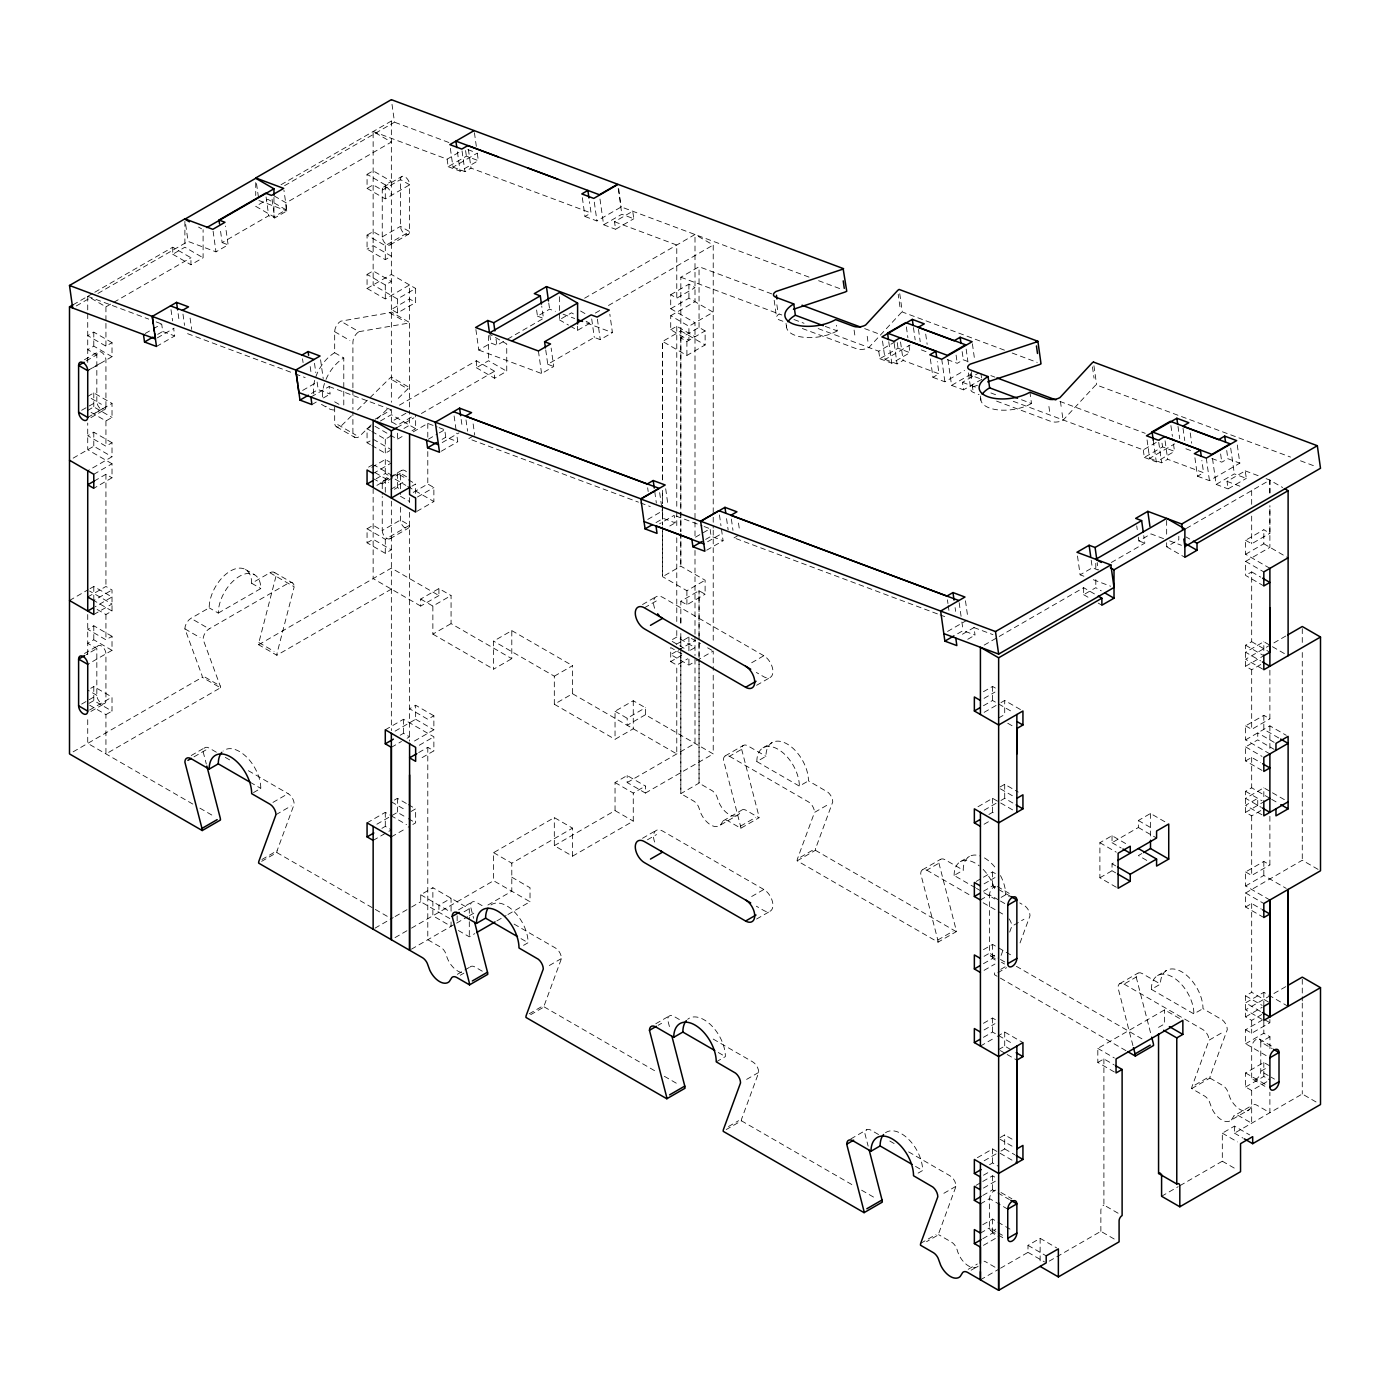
<?xml version="1.0" encoding="UTF-8"?>
<svg xmlns="http://www.w3.org/2000/svg" width="1390" height="1390" viewBox="0 0 1390 1390"><rect width="100%" height="100%" fill="white"/><g stroke="black" fill="none" stroke-linecap="round" stroke-linejoin="round"><path stroke-width="0.75" stroke-dasharray="5 3.75" d="M680.839 618.341L680.822 624.84L680.839 601.245L699.048 590.733L705.112 594.225L705.112 580.203L680.822 566.182L662.613 576.694L662.613 527.053L662.613 576.694L686.903 590.715L705.112 580.203M771.763 293.898L699.048 266.724L680.839 277.236L680.822 510.06L680.839 330.924L662.613 341.436L662.613 481.739L662.613 341.436L686.903 355.458L705.13 344.946L705.13 330.924L699.048 327.415L680.822 337.926L686.903 341.436L705.13 330.924M699.048 659.764L699.048 783.126L680.822 793.655L680.822 648.644L680.839 793.655L693.645 801.04A8.583 4.952 60 0 1 698.51 806.669L701.064 813.706A17.184 9.921 60 0 0 720.559 824.965L738.768 814.436L741.339 810.37A8.583 4.952 60 0 1 746.204 810.353L759.01 817.754L740.801 828.266L727.995 820.882A8.583 4.952 60 0 0 723.113 820.882L720.559 824.965M699.048 657.592L699.048 638.114M699.048 635.96L699.048 590.733L699.048 640.286M699.048 327.415L699.048 266.724M1263.823 585.937L1245.596 575.408L1245.596 561.386L1269.887 547.365L1269.887 506.168M1260.782 664.507L1251.678 669.754L1245.596 666.262L1245.596 645.221L1251.678 641.711L1251.678 571.916L1245.596 575.408M1269.887 493.172L1269.887 480.158L1282.64 487.525M391.355 589.117L276.836 655.246L258.627 644.734A8.601 4.969 -60 0 1 258.87 642.58L275.985 576.277A8.583 4.952 -60 0 0 269.903 572.767L251.677 583.279A30.059 17.358 -60 0 0 230.427 571.012A30.059 17.358 -60 0 0 209.178 607.83L190.951 618.341A8.583 4.952 -60 0 0 184.887 628.853L201.984 675.418A8.583 4.952 -60 0 1 202.245 677.278L220.454 687.789L105.935 753.919L105.935 714.599L87.726 704.087L93.79 700.577L112.017 711.107L112.017 697.068L93.79 686.556L90.75 688.311M269.903 572.767L294.193 586.789L277.096 653.091A8.601 4.969 -60 0 0 276.836 655.246M261.65 861.348L276.836 852.574A8.601 4.969 60 0 1 277.096 850.715L294.193 804.167A8.583 4.952 60 0 0 288.112 793.638L247.42 770.147M514.074 924.089L555.427 947.98A8.583 4.952 60 0 1 561.491 958.492L544.394 1005.04A8.583 4.952 60 0 0 544.133 1006.899L530.65 1014.7M826.685 805.383L814.523 812.403L797.426 858.951A8.67 5.004 60 0 0 797.165 860.81L938.059 942.159L956.285 931.648A8.566 4.934 60 0 0 956.025 929.493L938.928 863.19A8.583 4.952 60 0 1 944.991 859.68L963.218 870.192A30.059 17.358 60 0 1 980.593 856.101M797.165 860.81L815.391 850.298A8.67 5.004 60 0 1 815.652 848.439L832.749 801.891A8.583 4.952 60 0 0 827.78 792.126L808.459 780.85A30.059 17.358 60 0 0 787.209 744.032A30.059 17.358 60 0 0 765.942 756.299L756.838 761.564L799.354 786.115L808.459 780.85M713.209 1039.077L752.685 1061.856A8.583 4.952 60 0 1 758.766 1072.385L741.652 1118.933A8.67 5.004 60 0 0 741.409 1120.792L726.223 1129.566M1001.113 955.382L1003.25 949.578M1009.661 932.117L1011.798 926.296L1023.944 919.277M1020.034 942.924L1030.007 915.767A8.583 4.952 60 0 0 1025.056 906.019L1019.773 902.944M908.608 1151.876L949.961 1175.749A8.583 4.952 60 0 1 956.025 1186.278L938.928 1232.826A8.618 4.987 60 0 0 938.667 1234.685L926.522 1241.704M1221.202 1033.17L1209.057 1040.189L1191.96 1086.737A8.618 4.987 60 0 0 1191.699 1088.596L1204.505 1095.998A8.583 4.952 60 0 1 1209.387 1101.627L1211.941 1108.664A17.184 9.921 60 0 0 1231.436 1119.906L1249.645 1109.394L1252.216 1105.311A8.583 4.952 60 0 1 1257.081 1105.311L1269.887 1112.695L1269.887 1092.245M1191.699 1088.596L1209.926 1078.084A8.618 4.987 60 0 1 1210.169 1076.225L1227.283 1029.66A8.583 4.952 60 0 0 1222.314 1019.895L1202.993 1008.636A30.059 17.358 60 0 0 1181.726 971.819A30.059 17.358 60 0 0 1160.476 984.085L1151.372 989.35L1193.871 1013.883L1202.993 1008.636M1231.436 1119.906L1233.99 1115.84L1252.216 1105.311M996.595 401.119L1051.014 421.465A8.583 4.014 -8 0 0 1063.072 420.197L1095.094 385.69A8.653 4.048 -8 0 1 1096.119 384.839L1290.511 457.067M351.444 415.871L340.759 426.365A8.583 4.952 -60 0 1 334.677 422.855L334.677 406.019M357.56 409.876L389.617 378.393A8.601 4.969 -60 0 1 391.355 377.107L409.581 387.619A8.601 4.969 -60 0 0 407.843 388.922L395.629 400.911M371.182 424.888L358.967 436.877A8.583 4.952 -60 0 1 352.904 433.367L352.904 411.666M377.298 418.894L387.984 408.399M73.149 304.74L93.269 293.116M94.798 292.23L172.742 247.229L190.951 257.758L190.951 264.76L203.096 257.758L203.096 229.697M281.041 184.714L391.355 121.017L449.074 142.579M76.276 305.939L90.698 297.616M97.908 293.446L188.05 241.408L215.989 251.851L228.134 244.831L225.493 226.049M284.568 185.687L394.517 122.198L391.355 99.663M172.742 247.229L172.742 254.248L184.887 247.229L203.096 257.758M87.726 362.408L87.726 296.331L105.935 306.842L190.951 257.758M274.282 196.007L286.097 202.818L391.355 142.058L373.145 131.529L373.145 284.95L397.436 298.972L415.645 288.46L415.645 302.481L397.436 312.993L391.355 309.483L409.581 298.972L415.645 302.481M220.576 231.331L222.157 242.607L268.722 215.728L274.699 217.952L286.844 210.95L283.942 190.291M286.097 209.838L267.888 199.326L255.725 206.328L273.952 216.857L286.097 209.838L286.097 202.818M112.017 342.635L93.79 332.123L87.726 335.633L105.935 346.145L112.017 342.635L112.017 356.674L87.726 370.696M367.064 174.341L373.145 170.848L391.355 181.36L385.291 184.87L367.064 174.341L367.064 188.38L385.291 198.892L409.581 184.87A6.446 3.718 60 0 0 405.029 176.825A6.446 3.718 60 0 0 400.476 179.466L400.476 226.362A6.446 3.718 60 0 0 405.029 234.093A6.446 3.718 60 0 0 409.581 231.47L409.581 184.731L400.476 179.605L382.25 190.135L373.145 184.87L367.064 188.38M112.017 356.674L93.79 346.145L87.726 349.655L96.831 354.919M84.495 359.715L98.169 351.826M383.588 187.042L401.797 176.513M86.197 360.913L96.831 354.763A6.446 3.718 60 0 1 101.383 352.139A6.446 3.718 60 0 1 105.935 360.027L105.935 406.784L93.79 413.786M145.151 333.513L151.91 329.621M153.248 328.839L161.692 323.974L162.734 331.48L174.706 335.946L173.646 328.44M373.145 131.529L447.111 159.172L461.689 150.763M87.726 370.539L99.871 363.537M157.678 334.399L162.734 331.48M447.111 159.172L448.171 166.696L466.38 156.184L478.334 160.649L477.135 152.066M157.296 337.874L174.115 328.162M450.36 148.365L453.001 167.148L477.291 153.126M156.479 346.475L174.706 335.946M448.171 166.696L460.125 171.161L478.334 160.649M453.001 167.148L464.955 171.63L471.036 168.121L591.063 212.983L589.464 201.706M87.726 396.411L93.79 392.901L112.017 403.413L112.017 417.434L105.935 420.944L87.726 410.432L93.79 406.923L112.017 417.434M367.064 235.118L373.145 231.609L382.25 236.873L400.476 226.362L409.581 231.609L385.291 245.648L367.064 235.118L367.064 249.14L385.291 259.669L391.355 256.16L373.145 245.648L367.064 249.14M81.645 410.276L96.831 401.658L96.831 354.763M87.726 417.434L112.017 403.413M90.941 417.608L104.598 409.72M390.034 244.935L408.243 234.423M112.017 442.715L93.79 432.203L87.726 435.713L105.935 446.225L112.017 442.715L112.017 456.754L87.726 470.776M367.064 274.421L373.145 270.928L391.355 281.44L385.291 284.95L367.064 274.421L367.064 288.46L385.291 298.972L409.581 284.95L409.581 409.007M73.149 458.144L93.79 446.225L112.017 456.754M367.064 288.46L391.355 274.438L415.645 288.46M93.79 474.285L112.017 463.756L112.017 477.778L93.79 488.307M94.138 481.096L105.935 474.285L112.017 477.778M582.341 197.693L584.981 216.493L591.063 212.983M302.655 390.416L317.598 381.798M584.981 216.493L596.936 220.958L621.226 206.936L810.544 277.687M311.447 393.474L318.188 389.582L330.16 394.048L329.1 386.542L310.873 397.054M599.994 199.031L603.607 224.798L621.834 214.268L633.788 218.751L632.745 211.228L614.519 221.74L615.579 229.263L633.788 218.751M311.933 404.56L316.99 401.641M323.401 397.94L330.16 394.048M475.901 329.569L478.768 350.054L490.931 343.052L496.89 345.276L505.856 340.116M536.61 310.022L537.478 316.173L549.623 309.153L555.409 311.325M507.645 339.073L543.455 318.397L541.735 306.113M375.022 419.241L391.355 409.807L391.355 424.697M399.416 405.15L476.37 360.722L494.597 371.234L494.597 378.254L506.742 371.234L506.742 344.008L490.34 334.538M584.617 298.224L695 234.493L713.226 245.022L713.226 515.099M69.5 600.497L88.178 589.707M90.055 588.63L93.79 586.476L112.017 596.988L95.198 606.7M370.435 444.678L367.064 442.732L367.064 428.693L370.8 426.539M380.426 420.979L391.355 414.672L415.645 428.693L415.645 414.672M476.37 360.722L476.37 367.724L488.533 360.722L506.742 371.234M559.371 313.532L559.371 319.822L571.516 312.802L575.165 314.905M87.726 596.988L105.935 586.476L112.017 589.986L112.017 611.009L105.935 614.519L95.823 608.681M405.932 413.264L391.355 421.691L397.436 425.201L412.013 416.774M112.017 611.009L93.79 600.497L112.017 589.986M367.064 442.732L370.105 440.978M396.984 427.581L413.89 417.834M421.396 413.508L494.597 371.234M595.354 313.063L600.966 309.831M608.455 305.505L713.226 245.022M371.79 431.421L385.291 439.223L392.762 434.896M403.969 428.433L409.581 425.201L409.581 410.589M570.3 326.129L577.597 330.334L589.742 323.314L589.742 319.822M93.79 614.519L112.017 604.007L89.586 591.063M375.005 426.278L397.436 439.223L404.716 435.018M412.013 430.796L415.645 428.693M413.23 431.838L427.79 423.429L437.207 426.939M371.79 445.46L385.291 453.244L389.843 450.621M112.017 636.307L93.79 625.778L87.726 629.288L105.935 639.8L112.017 636.307L112.017 650.329L87.726 664.351M368.593 467.127L373.145 464.503M545.731 349.933L547.747 364.284L594.295 337.405L600.272 339.647L612.434 332.627L609.845 314.192M371.79 467.266L385.291 459.482L389.843 462.105M670.71 294.697L688.919 284.168L695 287.678L676.774 298.19L670.71 294.697L670.71 308.719L695 322.741L695 537.478M478.768 350.054L541.579 373.528L553.724 366.526L551.135 348.073M428.329 439.223L437.433 433.958M439.257 432.898L444.713 429.753L445.773 437.259L457.744 441.725L456.528 433.141M373.145 473.503L391.355 462.974M112.017 650.329L93.79 639.8L87.726 643.309L96.831 648.574L96.831 695.313A6.446 3.718 60 0 0 101.383 703.201A6.446 3.718 60 0 0 105.935 700.577L105.935 653.839A6.446 3.718 60 0 0 101.383 645.95A6.446 3.718 60 0 0 96.831 648.574L86.197 654.707M442.124 439.362L445.773 437.259M376.186 478.768L385.291 473.503L389.026 475.658M670.71 308.719L688.919 298.19L713.226 312.211L688.919 326.25L670.71 315.721L670.71 329.743L688.919 340.272L688.919 326.25M442.194 442.576L459.013 432.863M375.161 472.687L385.291 478.525L391.355 475.015L374.831 465.476M84.495 653.509L98.169 645.62M383.588 480.836L389.044 477.674M401.797 470.324L390.868 476.631L405.845 485.371M376.881 485.371L397.436 473.503L406.54 478.768M670.71 315.721L695 301.7L695 234.493M373.145 478.525L382.25 483.79L400.476 473.26A6.446 3.718 60 0 1 406.766 472.044M441.342 451.194L457.744 441.725M473.191 436.06L468.639 438.684L638.444 502.155M390.885 489.315L405.845 480.679M394.395 489.28L397.436 487.525L401.084 489.628M670.71 329.743L676.774 326.25L695 336.762M411.909 486.17L415.645 484.015L415.645 498.037M413.23 492.425L427.79 484.015L433.871 487.525L433.871 501.547L415.645 512.076M417.469 496.995L433.871 487.525M218.282 613.077L260.799 588.543A30.059 17.358 -60 0 0 239.532 576.277A30.059 17.358 -60 0 0 218.282 613.077L209.178 607.83M367.064 542.812L373.145 539.303L391.355 549.815L385.291 553.324L367.064 542.812L367.064 528.773L373.145 525.281L382.25 530.528A6.446 3.718 60 0 0 386.802 538.417A6.446 3.718 60 0 0 391.355 535.793M220.454 687.789A8.583 4.952 -60 0 0 220.211 685.93L203.096 639.383A8.583 4.952 -60 0 1 209.178 628.853L288.13 583.279A8.583 4.952 -60 0 1 294.193 586.789M81.645 704.087L96.831 695.313L87.726 690.066M89.586 710.012L112.017 697.068M367.064 528.773L385.291 539.303L409.581 525.281L400.476 520.016L382.25 530.528L382.25 496.543M90.941 711.419L104.598 703.531M390.034 538.747L408.243 528.217M105.935 714.599L112.017 711.107M73.149 751.816L202.245 677.278M258.627 644.734L391.355 568.093L438.927 595.545L438.927 588.543L451.072 595.545L451.072 623.606L511.798 658.669L511.798 630.608L493.589 641.138L493.589 669.181L511.798 658.669M438.927 595.545L420.718 606.075L420.718 599.055L438.927 588.543M420.718 599.055L432.863 606.075L451.072 595.545M818.171 328.579L878.758 351.218L895.16 341.749M191.212 755.534L204.886 747.646M878.758 351.218L879.818 358.724L898.027 348.212L909.998 352.678L908.191 339.803M193.992 756.838L206.137 749.818M882.511 341.019L885.1 359.454L910.102 345.015M879.818 358.724L891.772 363.207L909.998 352.678M885.1 359.454L897.071 363.919L903.135 360.427L939.015 373.823L937.294 361.539M432.863 606.075L432.863 634.118L451.072 623.606M647.775 519.408L662.717 510.773M655.993 522.588L663.273 518.383L675.245 522.849L674.185 515.343L659.607 523.752M669.772 526.011L675.245 522.849M930.362 358.898L932.951 377.333L939.015 373.823M947.268 359.593L957.241 363.311L963.322 359.802L967.301 361.296M932.951 377.333L944.905 381.816L964.556 370.47M947.945 359.61L951.559 385.378L969.768 374.848L981.74 379.331L980.94 373.684M981.74 379.331L963.513 389.843L962.471 382.32L978.855 372.868M695.486 537.166L710.064 528.756L711.124 536.262L723.078 540.727L721.271 527.853M253.501 792.595L260.799 788.391A30.094 17.375 60 0 0 246.656 757.081A30.094 17.375 60 0 0 223.026 751.087M433.871 715.78L415.645 705.251L409.581 708.761L427.79 719.273L433.871 715.78L433.871 729.802L413.317 741.669M705.651 539.424L711.124 536.262M707.58 541.753L722.522 533.135M385.291 729.802L403.5 719.273L433.871 736.804L433.871 750.843L419.293 759.253M706.693 550.197L723.078 540.727M395.09 731.14L415.645 719.273L415.645 705.251M272.944 802.412L288.112 793.638M734.024 537.861L738.577 535.237M400.129 735.258L403.5 733.312L409.581 736.804L402.822 740.714M391.355 747.334L401.484 741.478M275.967 814.679L291.153 805.922M642.51 604.546L656.167 596.658M644.387 607.812L656.532 600.81M419.293 745.231L433.871 736.804M418.685 752.581L427.79 747.334L433.871 750.843M554.315 676.2L572.524 665.671L572.524 693.732L554.315 704.244L554.315 676.2L493.589 641.138M680.822 601.245L686.903 604.754L705.112 594.225M261.911 859.489L277.096 850.715M394.395 800.067L397.436 798.329L406.54 803.576M690.448 650.19L695 647.566L676.774 637.037L670.71 640.547L687.112 650.016M367.064 822.863L385.291 812.351L389.843 814.974M676.183 644.404L688.919 637.037L700.473 643.709M376.881 824.218L397.436 812.351L406.54 817.598M676.322 651.337L670.71 654.568L688.919 665.098L694.531 661.849M678.181 650.259L695 640.547M381.92 828.318L385.291 826.372L391.355 829.882L383.258 834.556M411.092 811.465L415.645 808.841L415.645 822.863L408.173 827.172M681.917 654.03L670.71 647.566L670.71 661.588L681.639 655.281M373.145 840.394L382.928 834.747M670.71 661.588L676.774 665.098L687.72 658.773M391.355 836.884L406.314 828.266M696.407 660.771L713.226 651.059L713.226 670.345M633.267 700.734L633.267 728.777L615.04 739.306L615.04 711.246L633.267 700.734L645.412 707.753L645.412 714.755L713.226 753.919L713.226 672.499M615.04 711.246L627.185 718.265L645.412 707.753M645.412 714.755L627.185 725.285L627.185 718.265M751.677 662.752L763.822 655.732A12.875 7.437 60 0 1 772.927 671.509A12.875 7.437 60 0 1 763.822 676.774L756.334 672.447M1013.258 401.31L1143.275 449.908L1159.677 440.439M1143.275 449.908L1144.335 457.414L1162.561 446.902L1174.515 451.368L1172.708 438.493M756.594 685.305L770.269 677.417M1147.063 439.883L1149.652 458.335L1174.654 443.897M1144.335 457.414L1156.289 461.897L1174.515 451.368M1149.652 458.335L1161.606 462.801L1167.687 459.291L1203.566 472.704L1201.846 460.403M449.856 918.581L420.718 901.745L420.718 894.743L432.863 887.724L469.299 908.765L469.299 919.555M507.941 914.498L530.024 901.745L493.589 880.721L493.589 852.661L554.315 817.598L572.524 828.127L572.524 856.171L554.315 845.659L554.315 817.598M554.315 845.659L615.04 810.596L615.04 782.553L627.185 775.533L645.412 786.045L645.412 793.065L627.185 782.553L627.185 775.533M374.97 928.173L393.266 917.591M395.09 916.549L409.737 908.087M411.562 907.027L420.718 901.745M627.185 782.553L695 743.389L695 657.696M493.589 852.661L511.798 863.19L572.524 828.127M615.04 782.553L633.267 793.065L645.412 786.045M395.021 937.625L409.65 929.18M411.492 928.12L493.589 880.721M645.412 793.065L713.226 753.919M1194.914 457.762L1197.502 476.214L1203.566 472.704M1211.819 458.457L1221.793 462.175L1227.856 458.683L1239.828 463.148L1237.239 444.696M458.526 909.859L472.183 901.971M725.215 755.882L743.442 745.37M740.801 828.266A8.549 4.934 60 0 0 740.54 826.112L723.443 759.809A8.583 4.952 60 0 1 729.507 756.299L741.652 749.297A8.583 4.952 60 0 1 747.733 745.787L765.942 756.299M947.563 631.442L968.118 619.575M1197.502 476.214L1209.456 480.679L1239.828 463.148M464.086 911.77L469.299 908.765M957.623 633.753L963.096 630.608L975.05 635.074L973.99 627.568L959.43 635.977M1212.514 458.665L1216.128 484.415L1234.337 473.903L1246.309 478.368L1245.249 470.863L1227.04 481.374L1228.082 488.898L1246.309 478.368M411.405 949.196L455.312 923.846M456.598 923.116L467.631 916.74M469.472 915.663L476.839 911.423M487.873 905.046L511.798 891.233L511.798 863.19M572.524 856.171L633.267 821.108L633.267 793.065M763.058 747.803L772.18 742.538M967.77 639.278L975.05 635.074M1077.493 556.017L1080.134 574.817L1092.279 567.798L1098.256 570.039L1097.197 562.516M1138.306 537.166L1138.844 540.918L1150.972 533.899L1166.036 539.546M1111.288 562.516L1144.821 543.16L1143.762 535.636M458.37 930.501L469.299 936.808L474.807 933.628M496.89 920.875L506.099 915.558M642.51 838.292L656.167 830.403M984.172 645.116L997.308 637.541M999.184 636.446L1083.661 587.692L1094.59 593.999M1186.243 528.461L1269.887 480.071L1269.887 492.825M647.427 839.803L656.532 834.556M1083.661 587.692L1083.661 594.694L1095.806 587.692L1101.262 590.837M1166.662 542.726L1166.662 546.774L1178.807 539.772L1178.807 536.262M457.327 974.338L470.081 966.971M723.113 820.882L741.339 810.37M460.229 975.259L463.878 973.156M523.543 945.339L528.096 942.715A30.059 17.358 60 0 0 513.952 911.423A30.059 17.358 60 0 0 490.34 905.446M740.54 826.112L755.726 817.355M983.46 691.699L992.564 686.434L995.605 688.189M1269.887 568.302L1245.596 554.28L1245.596 540.258L1263.823 529.746L1269.887 533.256L1269.887 505.595M984.068 698.353L994.997 692.046M1245.596 540.258L1251.678 543.768L1269.887 533.256M983.46 705.72L992.564 700.473L1013.119 712.34M1245.596 554.28L1263.823 543.768L1263.823 529.746M984.155 712.34L999.115 703.705M1000.974 702.628L1004.709 700.473L1022.936 710.985M549.345 965.511L561.491 958.492M998.645 717.987L1004.709 714.495L1004.709 700.473M529.208 1013.814L541.353 1006.794M800.466 857.213L815.652 848.439M751.677 896.498L763.822 889.478A12.875 7.437 60 0 1 772.927 905.255A12.875 7.437 60 0 1 763.822 910.519L756.334 906.193M756.594 919.033L770.269 911.145M1000.157 786.914L1004.709 784.29L1018.21 792.074M977.987 806.739L992.564 798.312L1013.119 810.179M1284.377 653.578L1263.823 641.711L1245.596 652.223L1260.556 660.858M984.155 810.179L999.115 801.543M1000.974 800.466L1004.709 798.312L1014.839 804.167M1285.82 636.012L1245.596 659.242L1263.823 669.754M988.915 814.436L992.564 812.333L995.605 814.088M1245.596 666.262L1263.823 655.732L1263.823 641.711M984.068 824.253L989.524 821.108M655.785 1023.752L669.441 1015.864M922.491 869.775L940.7 859.246M658.13 1025.299L661.605 1023.301M938.059 942.159A8.566 4.934 60 0 0 937.816 940.005L920.701 873.702A8.583 4.952 60 0 1 926.783 870.192L938.928 863.19M960.334 861.696L969.438 856.431M975.363 887.724L954.113 875.457L963.218 870.192M976.18 881.416L981.635 878.254M983.46 877.212L992.564 871.947L995.605 873.702M1269.887 753.901L1245.596 739.88L1245.596 725.858L1263.823 715.346L1269.887 718.839L1269.887 669.893M984.068 883.866L994.997 877.559M1245.596 725.858L1251.678 729.368L1269.887 718.839M983.46 891.233L992.564 885.969L1009.922 895.994M1245.596 739.88L1269.887 725.858L1286.289 735.327M980.419 899.99L989.524 894.743A6.446 3.718 -60 0 1 995.761 886.247M1261.998 770.39L1245.596 760.921L1245.596 746.899L1257.742 739.88L1274.144 749.349M716.25 1061.856L725.372 1056.609A30.059 17.358 60 0 0 711.211 1025.299A30.059 17.358 60 0 0 687.616 1019.339M1001.165 897.367L1005.717 894.743L1009.244 896.793M1116.292 887.237L1099.89 877.768L1099.89 842.705L1112.035 835.685L1126.612 844.112M1112.035 835.685L1112.035 842.705L1138.358 827.502L1138.358 820.5L1150.503 813.48L1165.081 821.89M1245.596 760.921L1251.678 757.411L1260.782 762.676M937.816 940.005L952.984 931.248M1099.89 877.768L1112.035 870.748L1112.035 863.746L1115.805 861.574M746.621 1079.387L758.766 1072.385M1260.782 810.596L1251.678 815.843L1245.596 812.351L1245.596 791.31L1251.678 787.8L1269.887 798.312M1141.833 853.547L1138.358 855.562L1147.462 860.81M983.46 949.665L992.564 944.401L1013.119 956.268M1284.377 799.667L1263.823 787.8L1245.596 798.312L1261.39 807.434M984.068 956.32L989.524 953.175A6.446 3.718 -60 0 0 995.761 954.461M983.46 963.687L992.564 958.422L998.645 961.932M1245.596 812.351L1263.823 801.822L1263.823 787.8M984.068 970.359L994.997 964.035M728.499 1126.525L738.629 1120.688M1000.765 969.334L1006.169 966.224M997.812 972.757L1006.586 967.701M983.46 1023.301L992.564 1018.036L995.605 1019.791M1269.887 899.99L1245.596 885.969L1245.596 871.947L1263.823 861.435L1269.887 864.928L1269.887 815.982M984.068 1029.955L994.997 1023.648M1245.596 871.947L1251.678 875.457L1269.887 864.928M983.46 1037.322L992.564 1032.058L1013.119 1043.925M1245.596 885.969L1263.823 875.457L1286.236 888.401M980.419 1046.079L995.362 1037.444M997.238 1036.367L1004.709 1032.058L1022.936 1042.57M1263.823 917.522L1245.596 907.01L1245.596 892.988L1302.274 860.254L1320.5 870.783M998.645 1049.589L1004.709 1046.079L1011.451 1049.971M1245.596 907.01L1251.678 903.5L1261.356 909.095M850.767 1138.949L866.717 1129.74M1119.749 983.668L1137.958 973.139M1132.937 1045.61L1117.977 987.595A8.583 4.952 60 0 1 1124.041 984.085L1136.186 977.066A8.583 4.952 60 0 1 1142.267 973.573L1160.476 984.085M1157.592 975.589L1166.697 970.324M1114.363 1071.985L1097.822 1062.447L1097.822 1048.425L1164.629 1009.852L1179.815 1018.627M1097.822 1062.447L1103.903 1058.937L1114.015 1064.775M1158.548 1027.384L1164.629 1023.874L1164.629 1009.852M918.078 1173.125L922.63 1170.502A30.059 17.358 60 0 0 908.487 1139.192A30.059 17.358 60 0 0 884.874 1133.232M1000.157 1137.541L1004.709 1134.9L1014.839 1140.756M1261.79 1014.526L1251.678 1020.382L1245.596 1016.872L1245.596 995.831L1251.678 992.321L1269.887 1002.85M977.379 1157.696L992.564 1148.939L1016.855 1162.961M1288.113 1006.343L1263.823 992.321L1245.596 1002.85L1260.556 1011.468M984.155 1160.789L999.115 1152.171M1000.974 1151.094L1004.709 1148.922L1004.709 1134.9M1285.82 986.639L1245.596 1009.852L1262.137 1019.391M989.524 1164.716L992.564 1162.961L998.645 1166.453M1245.596 1016.872L1262.137 1007.316M943.88 1193.28L956.025 1186.278M983.46 1175.228L988.863 1172.118M976.041 1185.357L981.097 1182.438M982.782 1181.465L992.564 1175.818L995.605 1177.556M1266.151 1055.618L1245.596 1043.751L1245.596 1029.729L1262.137 1020.173M983.46 1188.085L995.605 1181.066M1245.596 1029.729L1251.678 1033.222L1269.887 1022.71L1269.887 1019.495M982.782 1195.487L992.564 1189.84L1009.383 1199.553M1245.596 1043.751L1263.823 1033.222L1269.956 1036.766L1269.956 1049.294M980.471 1203.896L989.593 1198.632A6.446 3.718 -60 0 1 995.761 1190.118M1269.956 1036.766L1260.834 1042.031A6.446 3.718 -60 0 0 1256.23 1039.373A6.446 3.718 -60 0 0 1251.678 1047.261L1251.678 1076.468A6.446 3.718 -60 0 0 1256.23 1079.109A6.446 3.718 -60 0 0 1260.782 1071.221L1260.782 1041.996L1272.198 1048.581M920.701 1243.338L935.887 1234.581M1195 1084.982L1210.169 1076.225M982.782 1224.694L992.564 1219.047L1004.709 1226.067M1266.846 1081.733L1251.678 1090.49L1245.596 1086.997L1245.596 1072.958L1263.823 1062.447L1269.887 1065.956M980.471 1233.104L989.593 1227.856A6.446 3.718 -60 0 0 995.761 1229.108M1265.404 1068.615L1260.834 1071.238L1269.348 1076.155M982.782 1238.733L992.564 1233.086L998.645 1236.579M1245.596 1086.997L1263.823 1076.468L1269.887 1079.978M983.46 1245.353L995.605 1238.334M968.205 1269.296L977.309 1264.031M971.106 1270.199L978.404 1265.995A17.184 9.921 60 0 1 966.832 1264.813A17.184 9.921 60 0 1 957.206 1250.062A8.583 4.952 60 0 0 951.472 1242.087L938.667 1234.685M1000.539 1268.201L1027.992 1252.355L1027.992 1245.353L1040.137 1238.334L1056.661 1247.89M1179.988 1185.635L1222.314 1161.206L1222.314 1133.163L1234.459 1126.143L1249.645 1134.9M980.419 1279.825L998.715 1269.261M1234.459 1126.143L1234.459 1133.163L1302.274 1093.999L1316.851 1102.426M1049.242 1261.13L1100.863 1231.332L1117.404 1240.87M1161.588 1196.269L1178.147 1186.695M977.465 385.291L973.365 386.663A8.583 4.031 -7.9 0 0 973.278 392.397L979.099 394.586M343.782 322.932L358.967 331.689L407.843 323.227A8.618 4.969 -60 0 0 409.581 322.515L391.355 312.003A8.618 4.969 -60 0 1 389.617 312.715L340.759 321.177A8.583 4.952 -60 0 0 334.677 331.689L334.677 352.73A30.059 17.358 -60 0 0 313.775 393.804M467.874 149.616L475.415 152.431M818.588 280.693L840.741 288.964M1004.449 350.158L902.301 311.986L899.677 293.186M1012.163 353.025L1037.218 362.39M1300.501 460.802L1316.504 466.779M614.519 221.74L676.774 245.022L676.774 298.19M603.607 224.798L615.579 229.263M990.844 375.613L994.91 377.124M1059.91 401.415L1145.238 433.315M864.667 328.613L880.826 334.66M921.361 349.898L927.339 352.139M1185.896 448.779L1191.89 451.003M1245.249 470.863L1258.523 475.814M1266.099 478.647L1269.887 480.071M825.26 326.407L837.214 330.872L836.433 325.243M1021.528 399.764L1031.502 403.482L1029.92 392.223M962.471 382.32L976.683 387.636M990.914 392.953L999.028 395.994M680.839 277.236L781.823 314.991M793.933 319.509L804.028 323.279M1227.04 481.374L1240.297 486.344M782.883 321.246L778.991 319.804A8.583 4.014 -8 0 1 779.095 314.053M802.325 328.509L856.744 348.855A8.583 4.014 -7.9 0 0 868.785 347.587L900.824 313.08A8.618 4.048 -7.8 0 1 902.284 311.968M951.559 385.378L963.513 389.843M1216.128 484.415L1228.082 488.898M258.905 200.508L286.844 210.95M563.106 314.192L574.678 318.519M586.51 322.949L612.434 332.627M1169.615 540.866L1181.483 545.314M537.478 316.173L543.455 318.397M1138.844 540.918L1144.821 543.16M222.157 242.607L228.134 244.831M547.747 364.284L553.724 366.526M1080.134 574.817L1083.887 576.225M1093.304 579.734L1110.627 586.215M676.183 516.09L702.089 525.768M704.087 526.515L710.064 528.756M87.726 296.331L148.747 319.127M156.132 321.889L161.692 323.974M187.598 333.652L293.221 373.128M295.219 373.875L305.174 377.594M329.1 386.542L391.355 409.807M439.084 427.634L444.713 429.753M640.425 502.885L650.294 506.568M736.022 538.608L938.076 614.137M940.074 614.884L948.084 617.872M973.99 627.568L992.947 634.639M1263.823 543.768L1288.113 557.876M1245.596 561.386L1263.823 571.916M1251.678 571.916L1260.782 577.163M1186.087 536.957L1189.736 539.059M1166.662 546.774L1184.871 557.303M1251.678 641.711L1269.887 652.223M1245.596 645.221L1263.823 655.732M680.839 330.924L705.13 344.946M1083.661 594.694L1089.117 597.856M1098.239 603.104L1101.87 605.206M580.62 311.047L586.093 314.209M586.093 321.212L589.742 323.314M559.371 319.822L568.475 325.069M1278.765 737.986L1263.823 729.368L1263.823 715.346M1274.144 742.33L1257.742 732.878L1257.742 739.88M1245.596 746.899L1261.998 756.369M1271.711 799.372L1279.009 803.576M1245.596 791.31L1261.998 800.779M1261.998 814.801L1245.596 805.331L1257.742 798.312L1257.742 805.331M389.617 312.715L404.803 321.472M476.37 367.724L494.597 378.254M198.544 227.074L201.585 228.829M334.677 331.689L349.863 340.463M1007.75 723.252L1015.03 727.457M392.658 380.148L407.843 388.922M172.742 254.248L190.951 264.76M334.677 352.73L343.782 357.995L343.782 405.029M1138.358 820.5L1152.936 828.909M1138.358 827.502L1156.584 838.031M1245.596 892.988L1263.823 903.5M1112.035 842.705L1121.157 847.952M1099.89 842.705L1116.292 852.174M334.677 401.814L340.15 404.977M1000.452 788.842L1015.03 797.269M763.822 655.732L662.613 597.3A12.875 7.437 60 0 0 654.203 598.934A12.875 7.437 60 0 0 656.167 611.53M367.064 428.693L370.435 430.639M321.472 404.368L328.752 408.573M1112.035 863.746L1115.684 865.848M373.145 439.223L391.355 449.734M1112.035 870.748L1115.684 872.851M337.718 424.61L355.927 435.122M336.467 426.782L354.676 437.311M707.614 647.827L713.226 651.059M406.54 476.77L400.476 473.26L400.476 494.51M408.365 479.811L415.645 484.015M407.704 486.448L433.871 501.547M400.476 496.282L409.581 501.547M1245.596 995.831L1262.137 1005.37M1265.334 1020.086L1269.887 1022.71M997.308 886.525L1010.964 894.413M1259.444 1039.042L1274.022 1047.469M998.645 899.99L989.524 894.743L989.524 953.175L998.645 958.422M1000.47 901.05L1007.75 905.255M976.475 888.366L994.84 898.982M511.798 630.608L572.524 665.671M729.507 756.299L808.459 801.891A8.583 4.952 60 0 1 814.523 812.403M926.783 870.192L971.888 896.237M983.164 902.753L1005.717 915.767M1124.041 984.085L1202.993 1029.66A8.583 4.952 60 0 1 1209.057 1040.189M1271.051 1077.146L1274.456 1079.109M91.132 398.374L101.383 404.299M1245.596 1072.958L1266.151 1084.826M1252.998 1079.422L1265.751 1086.789M420.718 606.075L373.145 578.605L373.145 489.158M572.524 693.732L676.774 753.919L676.774 665.098M815.391 850.298L956.285 931.648M1016.368 966.328L1142.424 1039.112M1209.926 1078.084L1222.731 1085.468A8.583 4.952 60 0 1 1227.596 1091.115L1230.167 1098.135A17.184 9.921 60 0 0 1249.645 1109.394M1000.47 959.482L1007.75 963.687M990.861 956.111L995.414 958.752M1001.495 962.262L1004.536 964M432.863 634.118L493.589 669.181M554.315 704.244L615.04 739.306M112.017 463.756L87.726 449.734L87.726 423.064M1125.935 1050.631L994.441 974.703A8.67 5.004 60 0 1 994.684 972.844M274.195 572.332L292.421 582.862M1097.822 1048.425L1114.363 1057.964M1234.459 1133.163L1242.903 1138.028M1222.314 1133.163L1237.5 1141.92M245.457 569.518L254.561 574.782M251.677 583.279L260.799 588.543M763.822 889.478L662.613 831.046A12.875 7.437 60 0 0 654.603 831.932A12.875 7.437 60 0 0 654.985 842.913M615.04 810.596L633.267 821.108M1222.314 1161.206L1236.891 1169.615M1000.348 1050.579L1005.926 1053.794M1007.177 1054.524L1016.855 1060.101M415.645 719.273L433.871 729.802M258.87 642.58L274.056 651.337M193.992 620.096L209.178 628.853M184.887 628.853L200.073 637.628M205.025 677.173L220.211 685.93M1000.157 1139.296L1015.152 1147.949M1103.903 1058.937L1103.903 1205.026L1119.089 1213.8M408.365 804.636L415.645 808.841M1004.709 1148.922L1014.839 1154.777M391.355 801.822L405.932 810.248M511.798 877.212L530.024 887.724L530.024 901.745M408.365 818.658L415.645 822.863M390.885 815.582L406.54 824.618M1000.956 1192.498L1011.885 1198.806M216.353 752.216L209.178 748.063A8.583 4.952 60 0 0 203.096 751.573L206.311 764.014M225.319 757.394L232.617 761.598M482.122 905.654L476.475 902.388A8.583 4.952 60 0 0 470.411 905.898L473.608 918.338M679.38 1019.53L673.75 1016.281A8.583 4.952 60 0 0 667.669 1019.791L670.345 1030.146M878.532 1134.518L871.009 1130.174A8.583 4.952 60 0 0 864.928 1133.684L868.142 1146.107M889.808 1141.034L895.438 1144.283M1007.75 1209.126L989.593 1198.632L989.593 1227.856L996.404 1231.783M250.165 782.257L260.799 788.391M521.007 938.632L528.096 942.715M718.283 1052.508L725.372 1056.609M915.541 1166.401L922.63 1170.502M1005.648 1226.606L1013.119 1230.915M420.718 894.743L449.856 911.562M1027.992 1245.353L1046.201 1255.865M998.107 1232.774L1003.215 1235.71M990.861 1230.775L1003.615 1238.125M1027.992 1252.355L1044.515 1261.911M192.81 804.063L87.726 743.389L87.726 717.466M199.899 808.163L214.929 816.834M276.836 852.574L391.355 918.703M482.278 971.193L474.963 966.971A8.583 4.952 60 0 0 469.229 968.326M544.133 1006.899L657.227 1072.194M664.368 1076.312L679.467 1085.034M741.409 1120.792L854.485 1186.087M861.626 1190.205L876.725 1198.927M994.979 1267.194L985.823 1261.911A8.583 4.952 60 0 0 984.033 1261.199M1136.186 977.066L1151.146 1035.098M741.652 749.297L758.766 815.6A8.549 4.934 60 0 1 759.01 817.754M1230.723 448.136L1234.337 473.903M1226.71 450.482L1227.856 458.683M1220.629 453.991L1221.793 462.175M1206.294 458.127L1209.456 480.679M1190.257 432.968L1191.682 443.219M1183.029 428.276L1184.749 440.578M1178.008 426.452L1179.728 438.754M1170.901 425.601L1172.413 436.338M1165.098 440.839L1167.687 459.291M1162.023 443.149L1162.561 446.902M1158.739 442.298L1161.606 462.801M1153.283 440.421L1156.289 461.897M1136.725 525.889L1137.263 529.642M1093.947 365.796L1096.588 384.578M1092.453 366.891L1094.034 378.167M1091.219 560.292L1092.279 567.798M1060.431 401.415L1061.491 408.921M1062.012 412.674L1063.072 420.197M1048.911 406.436L1049.971 413.942M972.392 343.782L974.703 360.184M971.263 371.634L972.305 379.157M970.637 373.615L971.697 381.138M972.218 384.891L973.278 392.414M966.154 349.081L967.961 361.973M968.448 372.885L970.828 389.808M962.158 351.601L963.322 359.802M956.094 355.11L957.241 363.311M941.742 359.263L944.905 381.816M965.477 600.793L967.579 615.822M925.705 334.104L927.147 344.338M959.169 602.687L961.585 619.87M961.88 622.008L963.096 630.608M918.477 329.413L920.215 341.697M955.104 607.604L955.625 611.357M913.456 327.571L915.176 339.872M947.441 599.837L947.963 603.59M948.223 605.467L949.023 611.096M906.384 326.911L907.879 337.648M898.183 294.28L898.722 298.051M899.243 301.804L900.303 309.31M900.546 341.975L903.135 360.427M897.245 342.583L898.027 348.212M894.187 343.434L897.071 363.919M888.766 341.732L891.772 363.207M867.221 336.31L868.264 343.834M854.103 330.073L855.163 337.579M776.888 304.775L777.948 312.281M774.178 300.292L776.541 317.198M738.507 523.092L739.567 530.598M731.383 519.078L732.964 530.355M726.553 518.626L728.134 529.885M719.464 514.96L720.976 525.698M665.688 488.759L667.791 503.788M618.706 188.901L621.226 206.936M618.22 188.501L621.834 214.268M659.659 492.616L661.779 507.645M662.074 509.8L663.273 518.383M654.777 491.799L656.358 503.076M647.653 487.786L648.174 491.539M594.312 202.175L596.936 220.958M597.405 319.144L600.272 339.647M591.706 318.97L594.295 337.405M548.755 303.003L549.623 309.153M538.417 350.992L541.579 373.528M474.424 132.728L476.839 149.912M496.039 339.143L496.89 345.276M468.395 149.338L471.036 168.121M465.598 150.537L466.38 156.184M489.767 334.851L490.931 343.052M462.053 150.954L464.955 171.63M457.414 151.84L460.125 171.161M473.139 423.915L474.72 435.174M466.015 419.902L467.596 431.178M461.167 419.433L462.227 426.956M454.113 415.975L456.233 431.004M320.569 359.767L323.21 378.567M314.505 363.277L315.825 372.676M317.129 382.059L318.188 389.582M310.196 366.578L311.256 374.084M302.534 358.811L303.072 362.564M272.058 199.17L274.699 217.952M266.081 196.946L268.722 215.728M256.524 183.602L258.644 198.631M213.104 231.192L215.989 251.851M185.687 224.502L188.05 241.408M190.1 318.136L191.681 329.395M182.976 314.123L184.557 325.399M178.146 313.654L179.188 321.177M171.005 309.657L172.586 320.916M980.298 396.011L980.871 400.268M786.028 323.418L786.601 327.658M1302.274 628.68L1302.274 643.831M1302.274 652.483L1302.274 860.254M1302.274 979.29L1302.274 1000.939M1302.274 1003.111L1302.274 1093.999M1269.887 725.858L1269.887 751.434M1263.823 861.435L1263.823 875.457M1263.823 992.321L1263.823 1006.343M1263.823 1021.216L1263.823 1033.222M1263.823 1062.447L1263.823 1076.468M1251.678 490.583L1251.678 505.474M1251.678 516.107L1251.678 543.768M1251.678 669.754L1251.678 729.368M1251.678 757.411L1251.678 787.8M1251.678 815.843L1251.678 875.457M1251.678 903.5L1251.678 992.321M1251.678 1020.382L1251.678 1033.222M1251.678 1090.49L1251.678 1123.224L1238.872 1115.823A8.583 4.952 60 0 0 1233.99 1115.84M1166.662 520.416L1166.662 534.611M1150.503 813.48L1150.503 838.24M1100.863 1231.332L1100.863 1210.29A4.292 2.485 -60 0 1 1103.903 1205.026M1095.806 563.332L1095.806 569.431M1095.806 579.561L1095.806 587.692M1040.137 1238.334L1040.137 1264.222M1004.709 784.29L1004.709 798.312M1004.709 1032.058L1004.709 1046.079M992.564 686.434L992.564 700.473M992.564 798.312L992.564 812.333M992.564 871.947L992.564 885.969M992.564 944.401L992.564 958.422M992.564 1018.036L992.564 1032.058M992.564 1148.939L992.564 1162.961M992.564 1175.818L992.564 1189.84M992.564 1219.047L992.564 1233.086M713.226 517.254L713.226 528.044M713.226 530.198L713.226 642.423M699.048 642.458L699.048 661.935M699.048 664.09L699.048 783.126L711.854 790.528A8.583 4.952 60 0 1 716.719 796.157L719.29 803.194A17.184 9.921 60 0 0 738.768 814.436M695 550.44L695 634.605M695 636.759L695 655.541M688.919 284.168L688.919 298.19M688.919 637.037L688.919 651.059M688.919 659.086L688.919 665.098M686.903 341.436L686.903 355.458M686.903 590.715L686.903 604.754M676.774 326.25L676.774 509.696M676.774 511.85L676.774 529.121M676.774 537.756L676.774 621.938M676.774 630.574L676.774 637.037M577.597 326.146L577.597 330.334M559.371 296.765L559.371 311.43M488.533 335.581L488.533 360.722M469.299 921.709L469.299 936.808M457.154 915.784L457.154 922.786M451.072 911.197L451.072 898.253L438.927 905.255L438.927 912.274M451.072 921.987L451.072 926.296L432.863 915.784L432.863 887.724M427.79 423.429L427.79 438.58M427.79 451.559L427.79 484.015M427.79 747.334L427.79 939.727L440.595 947.129A8.583 4.952 60 0 1 446.329 955.104A17.184 9.921 60 0 0 461.376 972.514M409.581 497.655L409.581 504.031M409.581 512.337L409.581 741.113M403.5 719.273L403.5 733.312M400.476 507.263L400.476 520.016A6.446 3.718 60 0 0 405.029 527.905A6.446 3.718 60 0 0 409.581 525.281M397.436 298.972L397.436 312.993M397.436 433.211L397.436 439.223M397.436 473.503L397.436 487.525M397.436 798.329L397.436 812.351M391.355 121.017L391.355 402.266M391.355 501.112L391.355 730.601M385.291 184.87L385.291 198.892M385.291 245.648L385.291 259.669M385.291 284.95L385.291 298.972M385.291 439.223L385.291 453.244M385.291 459.482L385.291 473.503M385.291 478.525L385.291 492.547M385.291 539.303L385.291 553.324M385.291 812.351L385.291 826.372M382.25 236.873L382.25 189.978A6.446 3.718 60 0 1 386.802 187.355A6.446 3.718 60 0 1 391.355 195.243M382.25 483.79L382.25 494.406M352.904 387.793L352.904 342.218A8.583 4.952 -60 0 1 358.967 331.689M352.904 389.964L352.904 409.494M273.952 197.432L273.952 216.857M255.725 182.594L255.725 195.538M184.887 221.34L184.887 247.229M105.935 306.842L105.935 321.316M105.935 323.384L105.935 346.145M105.935 420.944L105.935 446.225M105.935 474.285L105.935 586.476M105.935 614.519L105.935 639.8M93.79 332.123L93.79 346.145M93.79 392.901L93.79 406.923M93.79 432.203L93.79 446.225M93.79 586.476L93.79 600.497M93.79 625.778L93.79 639.8M93.79 686.556L93.79 700.577M87.726 614.536L87.726 656.063M837.214 330.872A30.059 14.074 -8 0 1 801.874 337.04A30.059 14.074 -8 0 1 787.14 323.227M1031.484 403.482A30.059 14.074 -8 0 1 996.161 409.65A30.059 14.074 -8 0 1 981.427 395.837M382.25 483.79A6.446 3.718 60 0 1 388.54 482.556M391.355 241.982A6.446 3.718 60 0 1 386.802 244.623A6.446 3.718 60 0 1 382.25 236.734M105.935 406.784A6.446 3.718 60 0 1 101.383 409.407A6.446 3.718 60 0 1 96.831 401.519M334.034 409.981A30.059 17.358 -60 0 1 326.007 406.245M322.619 396.967A30.059 17.358 -60 0 1 324.913 382.163M326.007 379.383A30.059 17.358 -60 0 1 343.782 357.995M1009.053 918.842A8.583 4.952 60 0 1 1011.798 926.296M756.838 761.564A30.059 17.358 60 0 1 778.087 749.297A30.059 17.358 60 0 1 799.354 786.115M1151.372 989.35A30.059 17.358 60 0 1 1172.621 977.066A30.059 17.358 60 0 1 1193.888 1013.883M984.468 857.925A30.059 17.358 60 0 1 996.109 868.646M1000.487 875.596A30.059 17.358 60 0 1 1005.717 894.743M954.113 875.457A30.059 17.358 60 0 1 979.22 865.831M983.182 869.428A30.059 17.358 60 0 1 995.118 890.104M662.613 505.474L662.613 524.899L662.613 505.474M662.613 490.357L662.613 503.319L662.613 490.357M680.822 633.493L680.822 646.472L680.839 633.493M680.822 533.812L680.822 566.182L680.839 533.812M680.822 512.215L680.822 531.64L680.839 512.215"/><path stroke-width="1.5" d="M391.355 733.312L391.355 939.727L391.355 747.334L385.291 743.824L385.291 729.802L415.645 747.334L415.645 761.355L409.581 757.845L416.861 753.641M409.581 774.942L409.581 950.256L409.581 743.285M980.419 1162.961L980.419 1279.825L980.419 1271.641M1016.855 1162.961L1016.855 1046.079M1016.855 753.901L1016.855 728.516L1022.936 725.007L1022.936 710.985L998.645 725.007L974.355 710.985L974.355 696.963L980.419 700.473M1269.887 1016.872L1269.887 899.99L1269.887 1016.872L1262.415 1012.546M1269.887 607.812L1269.887 652.223L1263.823 655.732L1263.823 669.754L1320.5 637.037L1320.5 870.783L1263.823 903.5L1263.823 917.522L1269.887 914.012L1262.606 909.807M1288.113 557.876L1288.113 490.687L1284.464 488.585M72.662 308.024L69.5 285.471L184.887 218.873L212.826 229.315L224.971 222.296L218.995 220.054L219.533 223.825M218.995 220.054L265.56 193.175L271.536 195.417L283.682 188.397L255.743 177.955L391.355 99.663L617.612 184.21L599.403 194.739L455.903 141.102L456.806 147.549M206.849 766.081L220.211 817.876A8.531 4.934 60 0 1 220.454 820.03L202.245 830.542L69.5 753.919L69.5 306.842L73.149 304.74M206.832 227.56L273.952 188.797L273.952 195.278M154.377 331.445L152.257 316.416L176.565 302.394L188.519 306.86L182.438 310.37M474.129 130.59L449.839 144.612L461.793 149.077L467.874 145.568L497.881 156.792M84.078 362.269L78.605 365.431L87.726 370.696M143.465 334.486L144.525 341.992L152.952 337.127M302.012 355.058L308.076 351.548L320.048 356.014L295.757 370.035L298.919 392.588L438.458 444.731M94.468 480.905L87.726 484.797L93.79 488.307L93.79 474.285L69.5 460.246M297.86 385.065L299.979 400.094L308.406 395.229M541.44 304.062L540.293 295.862L493.728 322.741L487.751 320.499L475.606 327.519L538.417 350.992L550.544 343.973L544.585 341.749L545.436 347.9M544.585 341.749L591.132 314.87L597.109 317.094L609.254 310.092L546.461 286.618L534.316 293.62L540.293 295.862M490.392 332.418L559.371 292.578L577.597 303.107L577.597 324.044M512.337 340.776L577.597 303.107M373.145 487.525L373.145 420.319L391.355 430.848L396.984 427.581M93.321 607.778L87.726 611.009L87.726 470.776M426.504 440.265L427.564 447.789L439.518 452.254L435.296 422.195L640.842 498.836L645.064 528.895L657.018 533.378L655.976 525.854L691.855 539.268L692.898 546.774L704.869 551.257L700.647 521.198L940.648 611.061L964.955 597.04L952.984 592.574L946.92 596.067L730.845 515.325L736.926 511.815L724.972 507.35L700.682 521.372L640.877 499.027L665.167 484.988L653.196 480.523L647.132 484.033L465.476 416.149L471.557 412.639L459.586 408.173L435.296 422.195L69.5 285.471M427.564 447.789L436.668 442.524M373.145 473.503L367.064 469.994L367.064 484.015L372.537 480.87M84.686 655.576L78.605 659.086L78.605 705.842A6.446 3.718 60 0 0 83.157 713.73A6.446 3.718 60 0 0 87.726 711.089L87.726 664.351A6.446 3.718 60 0 0 83.157 656.462A6.446 3.718 60 0 0 78.605 659.086L87.726 664.351M410.05 487.247L391.355 498.037L391.355 430.848M887.55 333.148L905.776 322.619L965.564 344.79L947.337 355.319L887.55 333.148L888.453 339.577M935.852 351.288L929.788 354.798L941.742 359.263L972.114 341.732L960.143 337.266L954.079 340.776L918.199 327.362L924.263 323.853L912.309 319.387L881.938 336.919L893.909 341.384L899.973 337.874L935.852 351.288L936.721 357.439M187.911 760.347L191.299 758.401M640.842 498.836L659.068 488.324L453.522 411.666M202.245 830.542A8.531 4.934 60 0 0 201.984 828.405L184.887 762.102A8.583 4.952 60 0 1 190.951 758.593L209.178 769.104L218.282 763.84A30.094 17.375 60 0 1 221.74 752.39M645.064 528.895L652.344 524.69M700.647 521.198L718.873 510.669L958.874 600.549M201.984 828.405L217.17 819.631M692.898 546.774L702.02 541.527M385.291 743.824L393.387 739.15M650.468 625.344L662.613 618.341A12.875 7.437 60 0 1 660.945 617.195M391.355 836.884L367.064 822.863L367.064 836.884L373.823 832.992M1152.084 431.838L1170.293 421.309L1230.133 443.844L1211.906 454.356L1152.084 431.838L1153.283 440.421M1200.404 450.151L1194.34 453.661L1206.294 458.127L1236.648 440.613L1224.694 436.13L1218.63 439.64L1182.734 426.226L1188.815 422.716L1176.844 418.251L1146.489 435.782L1158.443 440.248L1164.525 436.755L1200.404 450.151L1201.273 456.302M750.704 669.198L644.387 607.812A12.875 7.437 60 0 0 635.282 613.077A12.875 7.437 60 0 0 644.387 628.853L745.613 687.286L756.021 681.274M1143.223 531.884L1141.642 520.607L1095.094 547.486L1089.117 545.262L1076.972 552.264L1110.853 564.931L1114.033 587.484L998.645 654.099L943.827 633.614M1183.811 539.059L1184.871 546.583L1320.5 468.274L1317.338 445.721L1181.708 524.03L1147.81 511.364L1135.682 518.383L1141.642 520.607M474.685 922.473L487.508 972.201A8.601 4.969 60 0 1 487.768 974.355L469.542 984.867A8.601 4.969 60 0 0 469.299 982.73L452.184 916.41L459.134 912.413M1110.853 564.931L995.483 631.547L940.648 611.061L944.87 641.12L953.974 635.856M452.184 916.41A8.583 4.952 60 0 1 458.266 912.917L476.475 923.429L485.597 918.165A30.059 17.358 60 0 1 487.959 908.278M476.648 932.568L495.049 921.935M1110.384 567.693L1114.015 569.796L1184.871 528.895L1184.871 557.303L1197.016 550.284L1197.016 543.282L1193.367 541.162M869.219 1150.26L882.042 1199.987A8.566 4.934 60 0 1 882.285 1202.141L864.076 1212.653A8.566 4.934 60 0 0 863.816 1210.499L846.719 1144.196A8.583 4.952 60 0 1 852.782 1140.686L871.009 1151.215A30.059 17.358 60 0 1 892.258 1138.931A30.059 17.358 60 0 1 913.525 1175.749L932.846 1187.025A8.583 4.952 60 0 1 937.816 1196.79L920.701 1243.338A8.618 4.987 60 0 0 920.458 1245.197L933.263 1252.599A8.583 4.952 60 0 1 938.128 1258.228L940.7 1265.265A17.184 9.921 60 0 0 960.177 1276.524L962.749 1272.441A8.583 4.952 60 0 1 967.614 1272.423L998.645 1290.337L998.645 657.8L1101.87 598.204L1101.87 605.206L1114.015 598.204L1114.015 569.796M1197.016 543.282L1288.113 490.687M650.468 859.09L662.613 852.087A12.875 7.437 60 0 1 660.945 850.941M472.322 980.975L487.508 972.201M974.355 710.985L979.811 707.823M750.704 902.944L644.387 841.558A12.875 7.437 60 0 0 635.282 846.823A12.875 7.437 60 0 0 644.387 862.599L745.613 921.031L756.021 915.02M1287.644 634.969L1302.274 626.508L1320.5 637.037M1016.855 798.312L1022.936 794.802L1022.936 808.841L998.645 822.863L974.355 808.841L974.355 822.863L979.811 819.7M671.943 1036.367L684.784 1086.094A8.601 4.969 60 0 1 685.027 1088.248L666.818 1098.76A8.601 4.969 60 0 0 666.557 1096.606L649.46 1030.303L656.393 1026.306M649.46 1030.303A8.583 4.952 60 0 1 655.524 1026.793L673.75 1037.322L682.855 1032.058A30.059 17.358 60 0 1 686.312 1020.625M980.419 885.969L974.355 882.459L974.355 896.481L979.811 893.336M669.598 1094.868L684.784 1086.094M1007.75 905.255L1016.855 899.99L1016.855 958.422A6.446 3.718 -59.8 0 1 1012.32 966.311A6.446 3.718 -59.8 0 1 1007.733 963.704L1007.75 905.255A6.446 3.718 -60 0 1 1012.302 897.367A6.446 3.718 -60 0 1 1016.855 899.99L1010.791 896.481M1117.682 860.48L1156.584 838.031L1156.584 831.011L1168.729 824.009L1168.729 859.072L1156.584 866.074L1156.584 859.055L1138.358 848.543M1143.57 852.557L1150.503 848.543L1168.729 859.072M1117.508 866.891L1130.261 874.258L1156.584 859.055M980.419 958.422L974.355 954.93L974.355 968.952L979.811 965.789M1269.887 798.312L1263.823 801.822L1263.823 815.843L1288.113 801.822M1130.261 874.258L1130.261 881.277L1118.116 888.279L1118.116 853.217L1130.261 846.215L1130.261 853.217L1122.981 849.012M1007.75 963.687L1016.855 958.422M1275.968 750.392L1275.968 743.389L1288.113 736.37L1288.113 808.841L1275.968 815.843L1275.968 808.841M980.419 1032.058L974.355 1028.548L974.355 1042.57L979.811 1039.425M846.719 1144.196L853.651 1140.182M974.355 1042.57L998.645 1056.609L1022.936 1042.57L1022.936 1056.609L1016.855 1060.101L1016.855 1148.922L1022.936 1145.429L1022.936 1159.451L998.645 1173.473L974.355 1159.451L974.355 1173.473L980.419 1176.983L980.419 1189.84L974.355 1186.33L974.355 1200.352L980.471 1203.896L980.471 1233.104L974.355 1229.577L974.355 1243.598L980.419 1247.108L980.419 1263.458M871.009 1151.215L880.113 1145.951A30.059 17.358 60 0 1 883.588 1134.518M866.856 1208.744L882.042 1199.987M1151.685 1037.166L1153.3 1043.386A8.601 4.969 60 0 1 1153.544 1045.523L1135.335 1056.053A8.601 4.969 60 0 0 1135.074 1053.898L1150.26 1045.124M1040.137 1266.394L1058.363 1276.906L1119.089 1241.843L1119.089 1220.802A4.292 2.485 -60 0 1 1122.112 1215.555L1122.112 1069.466L1116.048 1072.958L1116.048 1058.937L1182.855 1020.364L1182.855 1034.403L1176.774 1037.896L1163.621 1030.303M1287.644 985.58L1302.274 977.135L1320.5 987.647L1320.5 1104.529L1252.685 1143.675L1244.259 1138.81M974.355 1173.473L981.097 1169.581M1269.887 1002.85L1263.823 1006.343L1263.823 1020.382L1320.5 987.647M974.355 1200.352L981.097 1196.46M1007.75 1209.126L1016.855 1203.862L1016.855 1233.086A6.446 3.718 -60 0 1 1012.302 1240.975A6.446 3.718 -60 0 1 1007.75 1238.334L1007.75 1209.126A6.446 3.718 -60 0 1 1012.302 1201.238A6.446 3.718 -60 0 1 1016.855 1203.862L1010.791 1200.352M1269.887 1057.773L1279.009 1052.508L1279.009 1081.733A6.446 3.718 -60 0 1 1274.439 1089.621A6.446 3.718 -60 0 1 1269.887 1086.997L1269.887 1057.773A6.446 3.718 -60 0 1 1274.439 1049.884A6.446 3.718 -60 0 1 1279.009 1052.508L1273.553 1049.363M974.355 1243.598L981.097 1239.706M1007.75 1238.334L1016.855 1233.086M1269.887 1086.997L1279.009 1081.733M1161.38 1174.063A4.292 2.485 -60 0 1 1161.588 1175.228L1161.588 1196.269L1179.815 1206.781L1240.54 1171.718L1240.54 1143.675L1252.685 1136.655L1252.685 1143.675M793.464 309.258L844.807 292.143A8.601 3.996 -8.2 0 0 846.753 291.222L843.174 268.93A8.618 3.979 -8.3 0 1 841.61 269.573L775.933 291.518A8.583 4.031 -8 0 0 775.828 297.252L793.777 303.958L795.358 315.235A30.059 14.074 -8 0 0 787.939 321.75M1035.915 342.201L970.203 364.128A8.583 4.014 -8 0 0 970.098 369.862L988.047 376.568L989.628 387.845A30.059 14.074 -8 0 0 982.209 394.343M987.734 381.868L1039.077 364.753A8.601 3.996 -8.2 0 0 1041.006 363.815L1037.896 341.297L899.139 289.433A8.583 4.066 -7.5 0 0 897.61 290.527L865.64 325.034A8.583 4.031 -8 0 1 853.582 326.32L835.633 319.613A30.059 14.074 -8 0 1 793.447 324.061A30.059 14.074 -8 0 1 793.777 303.958M843.626 268.687L618.064 184.384L593.773 198.405L581.819 193.94L587.883 190.43L588.943 197.953M1093.426 362.043L1317.338 445.721M527.887 167.999L557.876 179.223M996.925 377.889L1055.844 399.903M802.047 305.227L860.619 327.102M795.358 315.235L823.262 325.66M989.628 387.845L1017.532 398.27M578.535 319.961L582.532 321.455M170.484 305.887L313.966 359.524M69.5 306.842L155.437 338.952L154.638 333.322M644.039 521.563L703.844 543.924M144.525 341.992L156.479 346.475L153.838 327.675M299.979 400.094L311.933 404.56L310.873 397.054M944.87 641.12L956.841 645.586L955.781 638.08M1184.871 528.895L1166.662 518.383L1095.806 559.284L1101.262 562.446M1262.606 578.223L1269.887 582.427L1263.823 585.937L1263.823 571.916L1288.113 557.79L1288.113 655.732M1186.087 543.976L1197.016 550.284M1262.415 661.935L1269.887 666.244L1269.887 568.302M1104.911 592.939L1114.015 598.204M1098.239 596.101L1101.87 598.204M1280.642 739.08L1288.113 743.389L1263.823 757.411L1263.823 771.433L1269.887 767.923L1262.606 763.718M273.952 188.797L255.725 178.285L184.887 219.186L189.44 221.809M1280.815 804.636L1288.113 808.841M1262.415 808.024L1269.887 812.351L1269.887 753.901M998.645 657.8L980.419 647.288L980.419 714.495M1017.463 721.844L1022.936 725.007M1016.177 804.932L1022.936 808.841M1117.508 873.91L1130.261 881.277M974.355 822.863L980.419 826.372M367.064 484.015L415.645 512.076L415.645 498.037L409.581 494.545L409.581 433.941M974.355 896.481L980.419 899.99M1169.355 1026.602L1182.855 1034.403M1127.811 1051.709L1135.335 1056.053M974.355 968.952L980.419 972.461M1115.371 1065.557L1122.112 1069.466M1016.177 1052.699L1022.936 1056.609M1158.548 1033.83L1158.565 1173.473L1176.774 1183.985A4.292 2.485 -60 0 1 1179.815 1185.74L1179.815 1206.781M87.726 596.988L93.79 600.497L93.79 614.519L69.5 600.497M1016.177 1155.559L1022.936 1159.451M367.064 836.884L373.145 840.394M218.282 763.84L250.165 782.257M485.597 918.165L517.462 936.582M682.855 1032.058L714.738 1050.475M880.113 1145.951L911.996 1164.351M78.605 705.842L87.726 711.107M469.542 984.867L456.737 977.483A8.583 4.952 60 0 0 451.872 977.5L449.3 981.566A17.184 9.921 60 0 1 429.823 970.324L427.251 963.287A8.583 4.952 60 0 0 422.386 957.64L258.627 863.103A8.601 4.969 60 0 1 258.87 861.244L275.967 814.679A8.583 4.952 60 0 0 269.903 804.167L251.677 793.655A30.094 17.375 60 0 0 230.427 756.82A30.094 17.375 60 0 0 209.16 769.087M666.818 1098.76L525.924 1017.428A8.583 4.952 60 0 1 526.167 1015.569L543.282 969.004A8.583 4.952 60 0 0 538.312 959.239L518.991 947.98A30.059 17.358 60 0 0 497.742 911.162A30.059 17.358 60 0 0 476.475 923.429M864.076 1212.653L723.182 1131.321A8.67 5.004 60 0 1 723.443 1129.462L740.54 1082.897A8.583 4.952 60 0 0 735.571 1073.132L716.25 1061.856A30.059 17.358 60 0 0 695 1025.056A30.059 17.358 60 0 0 673.75 1037.322M1133.476 1047.678L1135.074 1053.898M1224.694 436.13L1225.563 442.281M1176.844 418.251L1177.712 424.402M1181.708 524.03L1182.508 529.659M1147.81 511.364L1149.93 526.393M1095.094 547.486L1096.675 558.763M1089.117 545.262L1090.698 556.521M1036.436 345.954L1037.496 353.477M960.143 337.266L961.011 343.417M995.483 631.547L998.645 654.099M952.984 592.574L954.044 600.08M912.309 319.387L913.16 325.538M843.226 280.867L844.269 288.373M776.454 295.271L776.975 299.024M724.972 507.35L725.754 512.98M653.196 480.523L654.256 488.046M546.461 286.618L548.477 300.952M493.728 322.741L494.875 330.942M487.751 320.499L489.489 332.801M459.586 408.173L460.646 415.68M308.076 351.548L308.615 355.301M295.757 370.035L296.817 377.559M297.026 379.053L297.651 383.57M176.565 302.394L177.607 309.901M152.257 316.416L153.317 323.922M1176.774 1037.896L1176.774 1183.985M1150.503 840.29L1150.503 848.543M1058.363 1276.906L1058.363 1248.863L1046.201 1255.865L1046.201 1262.885L998.645 1290.337L998.645 1202.698M1016.855 714.495L1016.855 812.333M980.419 812.333L980.419 1046.079M373.145 826.372L373.145 929.215M1037.844 341.28A8.601 3.996 -8.2 0 1 1035.863 342.166M988.047 376.568A30.059 14.074 -8 0 0 987.717 396.671A30.059 14.074 -8 0 0 1029.92 392.223L1047.851 398.913A8.583 4.014 -8 0 0 1059.91 397.644L1091.932 363.137A8.618 4.014 -8.2 0 1 1093.461 362.06M745.613 666.244A12.875 7.437 60 0 1 754.718 682.021A12.875 7.437 60 0 1 745.613 687.286M659.26 615.666A12.875 7.437 60 0 1 657.626 613.737M745.613 899.99A12.875 7.437 60 0 1 754.718 915.767A12.875 7.437 60 0 1 745.613 921.031M87.726 417.295A6.446 3.718 60 0 1 83.157 419.919A6.446 3.718 60 0 1 78.605 412.031M1158.565 1173.473A4.292 2.485 -60 0 1 1160.216 1173.091M1288.113 889.478L1288.113 1006.343L1288.113 889.478M87.726 417.434L78.605 412.187L78.605 365.292A6.446 3.718 60 0 1 83.157 362.651A6.446 3.718 60 0 1 87.726 370.539L87.726 417.434"/></g></svg>
